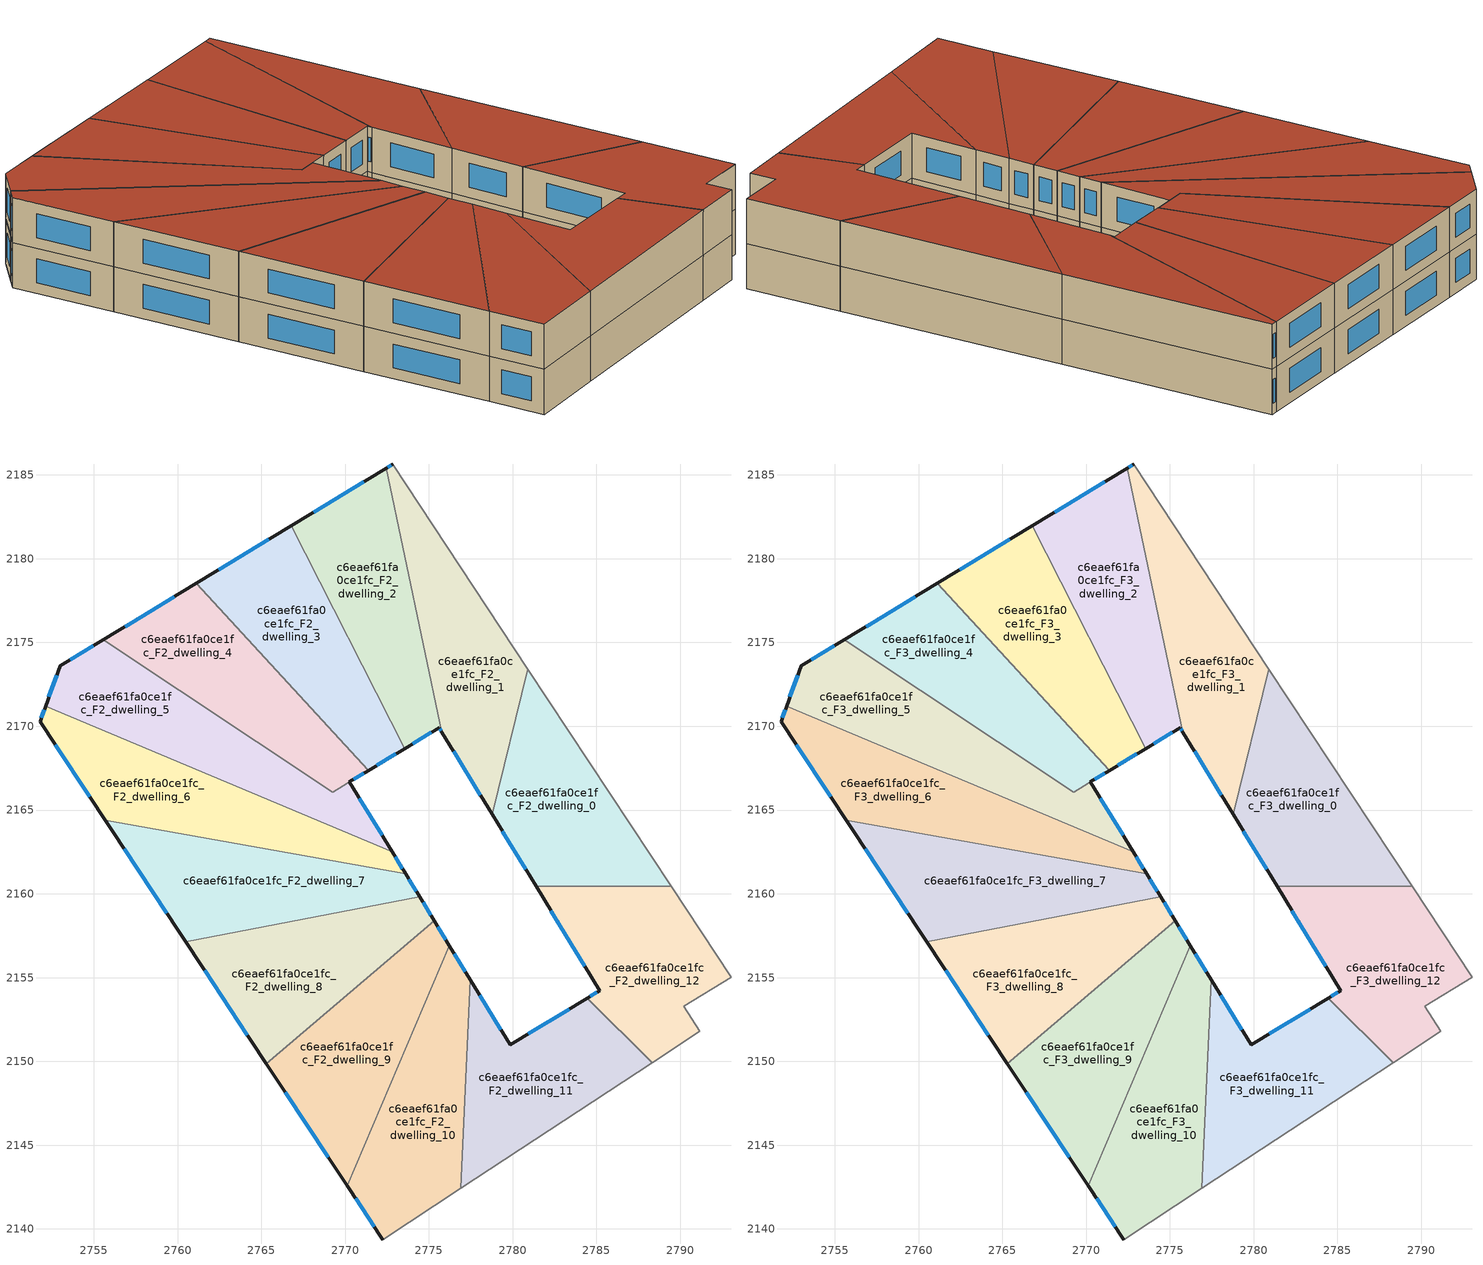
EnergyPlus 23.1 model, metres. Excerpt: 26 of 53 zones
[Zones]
c6eaef61fa0ce1fc_F2_dwelling_0
 floor to c6eaef61fa0ce1fc_F1_dwelling_0 (EU_floor_Construction): 2780.9,2173.41 2789.45,2160.46 2781.39,2160.46 2778.78,2164.74 z6
 wall outside (EU_wall_Construction): 2778.78,2164.74 2781.39,2160.46 z6:9
 wall to c6eaef61fa0ce1fc_F2_dwelling_1 (EU_wall_Construction): 2780.9,2173.41 2778.78,2164.74 z6:9
 wall adiabatic (EU_wall_Construction): 2789.45,2160.46 2780.9,2173.41 z6:9
 wall to c6eaef61fa0ce1fc_F2_dwelling_12 (EU_wall_Construction): 2781.39,2160.46 2789.45,2160.46 z6:9
 window (EU_Window_Construction): 2779.39,2163.74 2780.78,2161.46 z6.7:8.3
c6eaef61fa0ce1fc_F2_dwelling_1
 floor to c6eaef61fa0ce1fc_F1_dwelling_1 (EU_floor_Construction): 2772.84,2185.63 2780.9,2173.41 2778.78,2164.74 2775.78,2169.66 2772.45,2185.39 z6
 wall outside (EU_wall_Construction): 2775.78,2169.66 2778.78,2164.74 / 2772.84,2185.63 2772.45,2185.39 z6:9
 wall to c6eaef61fa0ce1fc_F2_dwelling_2 (EU_wall_Construction): 2772.45,2185.39 2775.78,2169.66 z6:9
 wall adiabatic (EU_wall_Construction): 2780.9,2173.41 2772.84,2185.63 z6:9
 window (EU_Window_Construction): 2776.48,2168.5 2778.07,2165.9 / 2772.74,2185.57 2772.54,2185.45 z6.7:8.3
c6eaef61fa0ce1fc_F2_dwelling_10
 floor to c6eaef61fa0ce1fc_F1_dwelling_10 (EU_floor_Construction): 2776.22,2156.92 2777.47,2154.87 2776.89,2142.42 2772.24,2139.36 2770.12,2142.58 z6
 wall outside (EU_wall_Construction): 2777.47,2154.87 2776.22,2156.92 / 2770.12,2142.58 2772.24,2139.36 z6:9
 wall to c6eaef61fa0ce1fc_F2_dwelling_9 (EU_wall_Construction): 2776.22,2156.92 2770.12,2142.58 z6:9
 wall to c6eaef61fa0ce1fc_F2_dwelling_11 (EU_wall_Construction): 2776.89,2142.42 2777.47,2154.87 z6:9
 wall adiabatic (EU_wall_Construction): 2772.24,2139.36 2776.89,2142.42 z6:9
 window (EU_Window_Construction): 2777.17,2155.35 2776.51,2156.44 / 2770.62,2141.82 2771.75,2140.12 z6.7:8.3
c6eaef61fa0ce1fc_F2_dwelling_11
 floor to c6eaef61fa0ce1fc_F1_dwelling_11 (EU_floor_Construction): 2784.45,2153.77 2788.32,2149.93 2776.89,2142.42 2777.47,2154.87 2779.84,2150.99 z6
 wall outside (EU_wall_Construction): 2784.45,2153.77 2779.84,2150.99 2777.47,2154.87 z6:9
 wall to c6eaef61fa0ce1fc_F2_dwelling_12 (EU_wall_Construction): 2788.32,2149.93 2784.45,2153.77 z6:9
 wall adiabatic (EU_wall_Construction): 2776.89,2142.42 2788.32,2149.93 z6:9
 window (EU_Window_Construction): 2779.28,2151.9 2778.02,2153.96 / 2783.37,2153.12 2780.92,2151.64 z6.7:8.3
c6eaef61fa0ce1fc_F2_dwelling_12
 floor to c6eaef61fa0ce1fc_F1_dwelling_12 (EU_floor_Construction): 2789.45,2160.46 2793.03,2155.03 2790.2,2153.29 2791.17,2151.8 2788.32,2149.93 2784.45,2153.77 2785.19,2154.22 2781.39,2160.46 z6
 wall outside (EU_wall_Construction): 2781.39,2160.46 2785.19,2154.22 2784.45,2153.77 z6:9
 wall adiabatic (EU_wall_Construction): 2788.32,2149.93 2791.17,2151.8 2790.2,2153.29 2793.03,2155.03 2789.45,2160.46 z6:9
 window (EU_Window_Construction): 2785.02,2154.12 2784.63,2153.88 / 2782.28,2158.99 2784.3,2155.69 z6.7:8.3
c6eaef61fa0ce1fc_F2_dwelling_2
 floor to c6eaef61fa0ce1fc_F1_dwelling_2 (EU_floor_Construction): 2772.45,2185.39 2775.78,2169.66 2775.61,2169.93 2773.54,2168.67 2766.78,2181.96 z6
 wall outside (EU_wall_Construction): 2773.54,2168.67 2775.61,2169.93 2775.78,2169.66 / 2772.45,2185.39 2766.78,2181.96 z6:9
 wall to c6eaef61fa0ce1fc_F2_dwelling_3 (EU_wall_Construction): 2766.78,2181.96 2773.54,2168.67 z6:9
 window (EU_Window_Construction): 2775.65,2169.86 2775.74,2169.72 / 2774.03,2168.97 2775.13,2169.63 / 2771.12,2184.59 2768.11,2182.77 z6.7:8.3
c6eaef61fa0ce1fc_F2_dwelling_3
 floor to c6eaef61fa0ce1fc_F1_dwelling_3 (EU_floor_Construction): 2766.78,2181.96 2773.54,2168.67 2771.38,2167.36 2761.11,2178.52 z6
 wall outside (EU_wall_Construction): 2771.38,2167.36 2773.54,2168.67 / 2766.78,2181.96 2761.11,2178.52 z6:9
 wall to c6eaef61fa0ce1fc_F2_dwelling_4 (EU_wall_Construction): 2761.11,2178.52 2771.37,2167.36 z6:9
 window (EU_Window_Construction): 2771.89,2167.67 2773.03,2168.36 / 2765.45,2181.15 2762.45,2179.33 z6.7:8.3
c6eaef61fa0ce1fc_F2_dwelling_4
 floor to c6eaef61fa0ce1fc_F1_dwelling_4 (EU_floor_Construction): 2761.11,2178.52 2771.37,2167.36 2769.26,2166.08 2755.57,2175.16 z6
 wall outside (EU_wall_Construction): 2761.11,2178.52 2755.57,2175.16 z6:9
 wall to c6eaef61fa0ce1fc_F2_dwelling_5 (EU_wall_Construction): 2755.57,2175.16 2769.26,2166.08 2771.37,2167.36 z6:9
 window (EU_Window_Construction): 2759.81,2177.73 2756.87,2175.95 z6.7:8.3
c6eaef61fa0ce1fc_F2_dwelling_5
 floor to c6eaef61fa0ce1fc_F1_dwelling_5 (EU_floor_Construction): 2771.38,2167.36 2770.26,2166.68 2772.8,2162.52 2752.12,2171.19 2752.99,2173.6 2755.57,2175.16 2769.26,2166.08 z6
 wall outside (EU_wall_Construction): 2772.8,2162.52 2770.26,2166.68 2771.38,2167.36 / 2755.57,2175.16 2752.99,2173.6 2752.12,2171.19 z6:9
 wall to c6eaef61fa0ce1fc_F2_dwelling_6 (EU_wall_Construction): 2752.12,2171.19 2772.8,2162.52 z6:9
 window (EU_Window_Construction): 2772.2,2163.5 2770.85,2165.7 / 2752.79,2173.03 2752.32,2171.75 / 2754.96,2174.79 2753.6,2173.97 / 2770.52,2166.84 2771.11,2167.2 z6.7:8.3
c6eaef61fa0ce1fc_F2_dwelling_6
 floor to c6eaef61fa0ce1fc_F1_dwelling_6 (EU_floor_Construction): 2772.8,2162.52 2773.61,2161.19 2755.68,2164.4 2751.79,2170.28 2752.12,2171.19 z6
 wall outside (EU_wall_Construction): 2773.61,2161.19 2772.8,2162.52 / 2752.12,2171.19 2751.79,2170.28 2755.68,2164.4 z6:9
 wall to c6eaef61fa0ce1fc_F2_dwelling_7 (EU_wall_Construction): 2755.68,2164.4 2773.61,2161.19 z6:9
 window (EU_Window_Construction): 2773.42,2161.5 2772.99,2162.21 / 2752.7,2168.9 2754.77,2165.78 / 2752.04,2170.98 2751.87,2170.49 z6.7:8.3
c6eaef61fa0ce1fc_F2_dwelling_7
 floor to c6eaef61fa0ce1fc_F1_dwelling_7 (EU_floor_Construction): 2773.61,2161.19 2774.44,2159.82 2760.49,2157.14 2755.68,2164.4 z6
 wall outside (EU_wall_Construction): 2774.44,2159.82 2773.61,2161.19 / 2755.68,2164.4 2760.49,2157.14 z6:9
 wall to c6eaef61fa0ce1fc_F2_dwelling_8 (EU_wall_Construction): 2760.49,2157.14 2774.44,2159.82 z6:9
 window (EU_Window_Construction): 2774.25,2160.14 2773.8,2160.87 / 2756.81,2162.69 2759.36,2158.84 z6.7:8.3
c6eaef61fa0ce1fc_F2_dwelling_8
 floor to c6eaef61fa0ce1fc_F1_dwelling_8 (EU_floor_Construction): 2774.44,2159.82 2775.31,2158.4 2765.3,2149.86 2760.49,2157.14 z6
 wall outside (EU_wall_Construction): 2775.31,2158.4 2774.44,2159.82 / 2760.49,2157.14 2765.3,2149.86 z6:9
 wall to c6eaef61fa0ce1fc_F2_dwelling_9 (EU_wall_Construction): 2765.3,2149.86 2775.31,2158.4 z6:9
 window (EU_Window_Construction): 2775.11,2158.73 2774.65,2159.49 / 2761.62,2155.43 2764.17,2151.57 z6.7:8.3
c6eaef61fa0ce1fc_F2_dwelling_9
 floor to c6eaef61fa0ce1fc_F1_dwelling_9 (EU_floor_Construction): 2775.31,2158.4 2776.22,2156.92 2770.12,2142.58 2765.3,2149.86 z6
 wall outside (EU_wall_Construction): 2776.22,2156.92 2775.31,2158.4 / 2765.3,2149.86 2770.12,2142.58 z6:9
 window (EU_Window_Construction): 2776.01,2157.26 2775.53,2158.05 / 2766.43,2148.15 2768.99,2144.29 z6.7:8.3
c6eaef61fa0ce1fc_F3_dwelling_0
 floor to c6eaef61fa0ce1fc_F2_dwelling_0 (EU_floor_Construction): 2780.9,2173.41 2789.45,2160.46 2781.39,2160.46 2778.78,2164.74 z9
 wall outside (EU_wall_Construction): 2778.78,2164.74 2781.39,2160.46 z9:12
 wall to c6eaef61fa0ce1fc_F3_dwelling_1 (EU_wall_Construction): 2780.9,2173.41 2778.78,2164.74 z9:12
 wall adiabatic (EU_wall_Construction): 2789.45,2160.46 2780.9,2173.41 z9:12
 wall to c6eaef61fa0ce1fc_F3_dwelling_12 (EU_wall_Construction): 2781.39,2160.46 2789.45,2160.46 z9:12
 window (EU_Window_Construction): 2779.39,2163.74 2780.78,2161.46 z9.7:11.3
 roof outside (EU_roof_Construction): 2789.45,2160.46 2780.9,2173.41 2778.78,2164.74 2781.39,2160.46 z12
c6eaef61fa0ce1fc_F3_dwelling_1
 floor to c6eaef61fa0ce1fc_F2_dwelling_1 (EU_floor_Construction): 2772.84,2185.63 2780.9,2173.41 2778.78,2164.74 2775.78,2169.66 2772.45,2185.39 z9
 wall outside (EU_wall_Construction): 2775.78,2169.66 2778.78,2164.74 / 2772.84,2185.63 2772.45,2185.39 z9:12
 wall to c6eaef61fa0ce1fc_F3_dwelling_2 (EU_wall_Construction): 2772.45,2185.39 2775.78,2169.66 z9:12
 wall adiabatic (EU_wall_Construction): 2780.9,2173.41 2772.84,2185.63 z9:12
 window (EU_Window_Construction): 2776.48,2168.5 2778.07,2165.9 / 2772.74,2185.57 2772.54,2185.45 z9.7:11.3
 roof outside (EU_roof_Construction): 2778.78,2164.74 2780.9,2173.41 2772.84,2185.63 2772.45,2185.39 2775.78,2169.66 z12
c6eaef61fa0ce1fc_F3_dwelling_10
 floor to c6eaef61fa0ce1fc_F2_dwelling_10 (EU_floor_Construction): 2776.22,2156.92 2777.47,2154.87 2776.89,2142.42 2772.24,2139.36 2770.12,2142.58 z9
 wall outside (EU_wall_Construction): 2777.47,2154.87 2776.22,2156.92 / 2770.12,2142.58 2772.24,2139.36 z9:12
 wall to c6eaef61fa0ce1fc_F3_dwelling_9 (EU_wall_Construction): 2776.22,2156.92 2770.12,2142.58 z9:12
 wall to c6eaef61fa0ce1fc_F3_dwelling_11 (EU_wall_Construction): 2776.89,2142.42 2777.47,2154.87 z9:12
 wall adiabatic (EU_wall_Construction): 2772.24,2139.36 2776.89,2142.42 z9:12
 window (EU_Window_Construction): 2777.17,2155.35 2776.51,2156.44 / 2770.62,2141.82 2771.75,2140.12 z9.7:11.3
 roof outside (EU_roof_Construction): 2776.89,2142.42 2777.47,2154.87 2776.22,2156.92 2770.12,2142.58 2772.24,2139.36 z12
c6eaef61fa0ce1fc_F3_dwelling_11
 floor to c6eaef61fa0ce1fc_F2_dwelling_11 (EU_floor_Construction): 2784.45,2153.77 2788.32,2149.93 2776.89,2142.42 2777.47,2154.87 2779.84,2150.99 z9
 wall outside (EU_wall_Construction): 2784.45,2153.77 2779.84,2150.99 2777.47,2154.87 z9:12
 wall to c6eaef61fa0ce1fc_F3_dwelling_12 (EU_wall_Construction): 2788.32,2149.93 2784.45,2153.77 z9:12
 wall adiabatic (EU_wall_Construction): 2776.89,2142.42 2788.32,2149.93 z9:12
 window (EU_Window_Construction): 2779.28,2151.9 2778.02,2153.96 / 2783.37,2153.12 2780.92,2151.64 z9.7:11.3
 roof outside (EU_roof_Construction): 2788.32,2149.93 2784.45,2153.77 2779.84,2150.99 2777.47,2154.87 2776.89,2142.42 z12
c6eaef61fa0ce1fc_F3_dwelling_12
 floor to c6eaef61fa0ce1fc_F2_dwelling_12 (EU_floor_Construction): 2789.45,2160.46 2793.03,2155.03 2790.2,2153.29 2791.17,2151.8 2788.32,2149.93 2784.45,2153.77 2785.19,2154.22 2781.39,2160.46 z9
 wall outside (EU_wall_Construction): 2781.39,2160.46 2785.19,2154.22 2784.45,2153.77 z9:12
 wall adiabatic (EU_wall_Construction): 2788.32,2149.93 2791.17,2151.8 2790.2,2153.29 2793.03,2155.03 2789.45,2160.46 z9:12
 window (EU_Window_Construction): 2785.02,2154.12 2784.63,2153.88 / 2782.28,2158.99 2784.3,2155.69 z9.7:11.3
 roof outside (EU_roof_Construction): 2791.17,2151.8 2790.2,2153.29 2793.03,2155.03 2789.45,2160.46 2781.39,2160.46 2785.19,2154.22 2784.45,2153.77 2788.32,2149.93 z12
c6eaef61fa0ce1fc_F3_dwelling_2
 floor to c6eaef61fa0ce1fc_F2_dwelling_2 (EU_floor_Construction): 2772.45,2185.39 2775.78,2169.66 2775.61,2169.93 2773.54,2168.67 2766.78,2181.96 z9
 wall outside (EU_wall_Construction): 2773.54,2168.67 2775.61,2169.93 2775.78,2169.66 / 2772.45,2185.39 2766.78,2181.96 z9:12
 wall to c6eaef61fa0ce1fc_F3_dwelling_3 (EU_wall_Construction): 2766.78,2181.96 2773.54,2168.67 z9:12
 window (EU_Window_Construction): 2775.65,2169.86 2775.74,2169.72 / 2774.03,2168.97 2775.13,2169.63 / 2771.12,2184.59 2768.11,2182.77 z9.7:11.3
 roof outside (EU_roof_Construction): 2775.78,2169.66 2772.45,2185.39 2766.78,2181.96 2773.54,2168.67 2775.61,2169.93 z12
c6eaef61fa0ce1fc_F3_dwelling_3
 floor to c6eaef61fa0ce1fc_F2_dwelling_3 (EU_floor_Construction): 2766.78,2181.96 2773.54,2168.67 2771.38,2167.36 2761.11,2178.52 z9
 wall outside (EU_wall_Construction): 2771.38,2167.36 2773.54,2168.67 / 2766.78,2181.96 2761.11,2178.52 z9:12
 wall to c6eaef61fa0ce1fc_F3_dwelling_4 (EU_wall_Construction): 2761.11,2178.52 2771.37,2167.36 z9:12
 window (EU_Window_Construction): 2771.89,2167.67 2773.03,2168.36 / 2765.45,2181.15 2762.45,2179.33 z9.7:11.3
 roof outside (EU_roof_Construction): 2773.54,2168.67 2766.78,2181.96 2761.11,2178.52 2771.38,2167.36 z12
c6eaef61fa0ce1fc_F3_dwelling_4
 floor to c6eaef61fa0ce1fc_F2_dwelling_4 (EU_floor_Construction): 2761.11,2178.52 2771.37,2167.36 2769.26,2166.08 2755.57,2175.16 z9
 wall outside (EU_wall_Construction): 2761.11,2178.52 2755.57,2175.16 z9:12
 wall to c6eaef61fa0ce1fc_F3_dwelling_5 (EU_wall_Construction): 2755.57,2175.16 2769.26,2166.08 2771.37,2167.36 z9:12
 window (EU_Window_Construction): 2759.81,2177.73 2756.87,2175.95 z9.7:11.3
 roof outside (EU_roof_Construction): 2771.37,2167.36 2761.11,2178.52 2755.57,2175.16 2769.26,2166.08 z12
c6eaef61fa0ce1fc_F3_dwelling_5
 floor to c6eaef61fa0ce1fc_F2_dwelling_5 (EU_floor_Construction): 2771.38,2167.36 2770.26,2166.68 2772.8,2162.52 2752.12,2171.19 2752.99,2173.6 2755.57,2175.16 2769.26,2166.08 z9
 wall outside (EU_wall_Construction): 2772.8,2162.52 2770.26,2166.68 2771.38,2167.36 / 2755.57,2175.16 2752.99,2173.6 2752.12,2171.19 z9:12
 wall to c6eaef61fa0ce1fc_F3_dwelling_6 (EU_wall_Construction): 2752.12,2171.19 2772.8,2162.52 z9:12
 window (EU_Window_Construction): 2772.2,2163.5 2770.85,2165.7 / 2752.79,2173.03 2752.32,2171.75 / 2754.96,2174.79 2753.6,2173.97 / 2770.52,2166.84 2771.11,2167.2 z9.7:11.3
 roof outside (EU_roof_Construction): 2772.8,2162.52 2770.26,2166.68 2771.38,2167.36 2769.26,2166.08 2755.57,2175.16 2752.99,2173.6 2752.12,2171.19 z12
c6eaef61fa0ce1fc_F3_dwelling_6
 floor to c6eaef61fa0ce1fc_F2_dwelling_6 (EU_floor_Construction): 2772.8,2162.52 2773.61,2161.19 2755.68,2164.4 2751.79,2170.28 2752.12,2171.19 z9
 wall outside (EU_wall_Construction): 2773.61,2161.19 2772.8,2162.52 / 2752.12,2171.19 2751.79,2170.28 2755.68,2164.4 z9:12
 wall to c6eaef61fa0ce1fc_F3_dwelling_7 (EU_wall_Construction): 2755.68,2164.4 2773.61,2161.19 z9:12
 window (EU_Window_Construction): 2773.42,2161.5 2772.99,2162.21 / 2752.7,2168.9 2754.77,2165.78 / 2752.04,2170.98 2751.87,2170.49 z9.7:11.3
 roof outside (EU_roof_Construction): 2773.61,2161.19 2772.8,2162.52 2752.12,2171.19 2751.79,2170.28 2755.68,2164.4 z12
c6eaef61fa0ce1fc_F3_dwelling_7
 floor to c6eaef61fa0ce1fc_F2_dwelling_7 (EU_floor_Construction): 2773.61,2161.19 2774.44,2159.82 2760.49,2157.14 2755.68,2164.4 z9
 wall outside (EU_wall_Construction): 2774.44,2159.82 2773.61,2161.19 / 2755.68,2164.4 2760.49,2157.14 z9:12
 wall to c6eaef61fa0ce1fc_F3_dwelling_8 (EU_wall_Construction): 2760.49,2157.14 2774.44,2159.82 z9:12
 window (EU_Window_Construction): 2774.25,2160.14 2773.8,2160.87 / 2756.81,2162.69 2759.36,2158.84 z9.7:11.3
 roof outside (EU_roof_Construction): 2774.44,2159.82 2773.61,2161.19 2755.68,2164.4 2760.49,2157.14 z12
c6eaef61fa0ce1fc_F3_dwelling_8
 floor to c6eaef61fa0ce1fc_F2_dwelling_8 (EU_floor_Construction): 2774.44,2159.82 2775.31,2158.4 2765.3,2149.86 2760.49,2157.14 z9
 wall outside (EU_wall_Construction): 2775.31,2158.4 2774.44,2159.82 / 2760.49,2157.14 2765.3,2149.86 z9:12
 wall to c6eaef61fa0ce1fc_F3_dwelling_9 (EU_wall_Construction): 2765.3,2149.86 2775.31,2158.4 z9:12
 window (EU_Window_Construction): 2775.11,2158.73 2774.65,2159.49 / 2761.62,2155.43 2764.17,2151.57 z9.7:11.3
 roof outside (EU_roof_Construction): 2775.31,2158.4 2774.44,2159.82 2760.49,2157.14 2765.3,2149.86 z12
c6eaef61fa0ce1fc_F3_dwelling_9
 floor to c6eaef61fa0ce1fc_F2_dwelling_9 (EU_floor_Construction): 2775.31,2158.4 2776.22,2156.92 2770.12,2142.58 2765.3,2149.86 z9
 wall outside (EU_wall_Construction): 2776.22,2156.92 2775.31,2158.4 / 2765.3,2149.86 2770.12,2142.58 z9:12
 window (EU_Window_Construction): 2776.01,2157.26 2775.53,2158.05 / 2766.43,2148.15 2768.99,2144.29 z9.7:11.3
 roof outside (EU_roof_Construction): 2770.12,2142.58 2776.22,2156.92 2775.31,2158.4 2765.3,2149.86 z12
[Building]
EU S2 Campaign: North Axis=0; Terrain=City; Solar Distribution=FullExterior
[Site:Location]
Budapest.Ferenc.Liszt.Intl.AP: Latitude=47.437; Longitude=19.256; Time Zone=1; Elevation=185
[SizingPeriod:WeatherFileDays]
AnnualSizingPeriod: Begin Month=1; Begin Day of Month=1; End Month=12; End Day of Month=31; Day of Week for Start Day=Monday; Use Weather File Daylight Saving Period=No; Use Weather File Rain and Snow Indicators=No
[MATERIAL]
EU_InternalMass_Material: Roughness=MediumRough; Thickness=0.1; Conductivity=1; Density=1800; Specific Heat=900; Thermal Absorptance=0.9; Solar Absorptance=0.7; Visible Absorptance=0.7
[MATERIAL:NOMASS] Roughness=MediumRough; Thermal Absorptance=0.9; Solar Absorptance=0.7; Visible Absorptance=0.7
Name | Thermal Resistance
EU_wall_NoMass | 0.832559
EU_roof_NoMass | 1.39638
EU_floor_NoMass | 0.872794
[WINDOWMATERIAL:SIMPLEGLAZINGSYSTEM]
EU_Window_SimpleGlazing: UFactor=2.79869; Solar Heat Gain Coefficient=0.75; Visible Transmittance=0.75
[CONSTRUCTION]
EU_wall_Construction: EU_wall_NoMass
EU_roof_Construction: EU_roof_NoMass
EU_floor_Construction: EU_floor_NoMass
EU_Window_Construction: EU_Window_SimpleGlazing
EU_InternalMass_Construction: EU_InternalMass_Material
[ZONE] Type=1; Multiplier=1; Ceiling Height=autocalculate; Floor Area=autocalculate; Part of Total Floor Area=Yes
Name | Volume
c6eaef61fa0ce1fc_F2_dwelling_0; c6eaef61fa0ce1fc_F3_dwelling_0; c6eaef61fa0ce1fc_F2_dwelling_11; c6eaef61fa0ce1fc_F3_dwelling_11 | 204.264
c6eaef61fa0ce1fc_F2_dwelling_1; c6eaef61fa0ce1fc_F3_dwelling_1 | 204.241
c6eaef61fa0ce1fc_F2_dwelling_10; c6eaef61fa0ce1fc_F3_dwelling_10; c6eaef61fa0ce1fc_F2_dwelling_9; c6eaef61fa0ce1fc_F3_dwelling_9 | 204.242
c6eaef61fa0ce1fc_F2_dwelling_12; c6eaef61fa0ce1fc_F3_dwelling_12 | 204.276
c6eaef61fa0ce1fc_F2_dwelling_2; c6eaef61fa0ce1fc_F3_dwelling_2 | 204.249
c6eaef61fa0ce1fc_F2_dwelling_3; c6eaef61fa0ce1fc_F3_dwelling_3 | 204.261
c6eaef61fa0ce1fc_F2_dwelling_4; c6eaef61fa0ce1fc_F3_dwelling_4 | 199.832
c6eaef61fa0ce1fc_F2_dwelling_5; c6eaef61fa0ce1fc_F3_dwelling_5 | 208.691
c6eaef61fa0ce1fc_F2_dwelling_6; c6eaef61fa0ce1fc_F3_dwelling_6 | 204.292
c6eaef61fa0ce1fc_F2_dwelling_7; c6eaef61fa0ce1fc_F3_dwelling_7 | 204.275
c6eaef61fa0ce1fc_F2_dwelling_8; c6eaef61fa0ce1fc_F3_dwelling_8 | 204.257
[INTERNALMASS] Construction=EU_InternalMass_Construction
Name | Zone or ZoneList | Surface Area
c6eaef61fa0ce1fc_F2_dwelling_0_EU_InternalMass | c6eaef61fa0ce1fc_F2_dwelling_0 | 68.088
c6eaef61fa0ce1fc_F2_dwelling_1_EU_InternalMass | c6eaef61fa0ce1fc_F2_dwelling_1 | 68.0803
c6eaef61fa0ce1fc_F2_dwelling_2_EU_InternalMass | c6eaef61fa0ce1fc_F2_dwelling_2 | 68.0828
c6eaef61fa0ce1fc_F2_dwelling_3_EU_InternalMass | c6eaef61fa0ce1fc_F2_dwelling_3 | 68.0868
c6eaef61fa0ce1fc_F2_dwelling_4_EU_InternalMass | c6eaef61fa0ce1fc_F2_dwelling_4 | 66.6102
c6eaef61fa0ce1fc_F2_dwelling_5_EU_InternalMass | c6eaef61fa0ce1fc_F2_dwelling_5 | 69.5588
c6eaef61fa0ce1fc_F2_dwelling_6_EU_InternalMass | c6eaef61fa0ce1fc_F2_dwelling_6 | 68.097
c6eaef61fa0ce1fc_F2_dwelling_7_EU_InternalMass | c6eaef61fa0ce1fc_F2_dwelling_7 | 68.0917
c6eaef61fa0ce1fc_F2_dwelling_8_EU_InternalMass | c6eaef61fa0ce1fc_F2_dwelling_8 | 68.0856
c6eaef61fa0ce1fc_F2_dwelling_9_EU_InternalMass | c6eaef61fa0ce1fc_F2_dwelling_9 | 68.0807
c6eaef61fa0ce1fc_F2_dwelling_10_EU_InternalMass | c6eaef61fa0ce1fc_F2_dwelling_10 | 68.0808
c6eaef61fa0ce1fc_F2_dwelling_11_EU_InternalMass | c6eaef61fa0ce1fc_F2_dwelling_11 | 68.0881
c6eaef61fa0ce1fc_F2_dwelling_12_EU_InternalMass | c6eaef61fa0ce1fc_F2_dwelling_12 | 68.092
c6eaef61fa0ce1fc_F3_dwelling_0_EU_InternalMass | c6eaef61fa0ce1fc_F3_dwelling_0 | 68.088
c6eaef61fa0ce1fc_F3_dwelling_1_EU_InternalMass | c6eaef61fa0ce1fc_F3_dwelling_1 | 68.0803
c6eaef61fa0ce1fc_F3_dwelling_2_EU_InternalMass | c6eaef61fa0ce1fc_F3_dwelling_2 | 68.0828
c6eaef61fa0ce1fc_F3_dwelling_3_EU_InternalMass | c6eaef61fa0ce1fc_F3_dwelling_3 | 68.0868
c6eaef61fa0ce1fc_F3_dwelling_4_EU_InternalMass | c6eaef61fa0ce1fc_F3_dwelling_4 | 66.6102
c6eaef61fa0ce1fc_F3_dwelling_5_EU_InternalMass | c6eaef61fa0ce1fc_F3_dwelling_5 | 69.5588
c6eaef61fa0ce1fc_F3_dwelling_6_EU_InternalMass | c6eaef61fa0ce1fc_F3_dwelling_6 | 68.097
c6eaef61fa0ce1fc_F3_dwelling_7_EU_InternalMass | c6eaef61fa0ce1fc_F3_dwelling_7 | 68.0917
c6eaef61fa0ce1fc_F3_dwelling_8_EU_InternalMass | c6eaef61fa0ce1fc_F3_dwelling_8 | 68.0856
c6eaef61fa0ce1fc_F3_dwelling_9_EU_InternalMass | c6eaef61fa0ce1fc_F3_dwelling_9 | 68.0807
c6eaef61fa0ce1fc_F3_dwelling_10_EU_InternalMass | c6eaef61fa0ce1fc_F3_dwelling_10 | 68.0808
c6eaef61fa0ce1fc_F3_dwelling_11_EU_InternalMass | c6eaef61fa0ce1fc_F3_dwelling_11 | 68.0881
c6eaef61fa0ce1fc_F3_dwelling_12_EU_InternalMass | c6eaef61fa0ce1fc_F3_dwelling_12 | 68.092
[OTHEREQUIPMENT] Fuel Type=Electricity; Design Level Calculation Method=Watts/Area; Power per Zone Floor Area=1; Fraction Latent=0; Fraction Radiant=0; Fraction Lost=0; Carbon Dioxide Generation Rate=0; EndUse Subcategory=EU_Step8_InternalGains
Name | Zone or ZoneList or Space or SpaceList | Schedule
EU_Step8_InternalGain_c6eaef61fa0ce1fc_F2_dwelling_0_f000 | c6eaef61fa0ce1fc_F2_dwelling_0 | EU_Step8_GainSchedule_c6eaef61fa0ce1fc_F2_dwelling_0_f000
EU_Step8_InternalGain_c6eaef61fa0ce1fc_F2_dwelling_1_f000 | c6eaef61fa0ce1fc_F2_dwelling_1 | EU_Step8_GainSchedule_c6eaef61fa0ce1fc_F2_dwelling_1_f000
EU_Step8_InternalGain_c6eaef61fa0ce1fc_F2_dwelling_2_f000 | c6eaef61fa0ce1fc_F2_dwelling_2 | EU_Step8_GainSchedule_c6eaef61fa0ce1fc_F2_dwelling_2_f000
EU_Step8_InternalGain_c6eaef61fa0ce1fc_F2_dwelling_3_f000 | c6eaef61fa0ce1fc_F2_dwelling_3 | EU_Step8_GainSchedule_c6eaef61fa0ce1fc_F2_dwelling_3_f000
EU_Step8_InternalGain_c6eaef61fa0ce1fc_F2_dwelling_4_f000 | c6eaef61fa0ce1fc_F2_dwelling_4 | EU_Step8_GainSchedule_c6eaef61fa0ce1fc_F2_dwelling_4_f000
EU_Step8_InternalGain_c6eaef61fa0ce1fc_F2_dwelling_5_f000 | c6eaef61fa0ce1fc_F2_dwelling_5 | EU_Step8_GainSchedule_c6eaef61fa0ce1fc_F2_dwelling_5_f000
EU_Step8_InternalGain_c6eaef61fa0ce1fc_F2_dwelling_6_f000 | c6eaef61fa0ce1fc_F2_dwelling_6 | EU_Step8_GainSchedule_c6eaef61fa0ce1fc_F2_dwelling_6_f000
EU_Step8_InternalGain_c6eaef61fa0ce1fc_F2_dwelling_7_f000 | c6eaef61fa0ce1fc_F2_dwelling_7 | EU_Step8_GainSchedule_c6eaef61fa0ce1fc_F2_dwelling_7_f000
EU_Step8_InternalGain_c6eaef61fa0ce1fc_F2_dwelling_8_f000 | c6eaef61fa0ce1fc_F2_dwelling_8 | EU_Step8_GainSchedule_c6eaef61fa0ce1fc_F2_dwelling_8_f000
EU_Step8_InternalGain_c6eaef61fa0ce1fc_F2_dwelling_9_f000 | c6eaef61fa0ce1fc_F2_dwelling_9 | EU_Step8_GainSchedule_c6eaef61fa0ce1fc_F2_dwelling_9_f000
EU_Step8_InternalGain_c6eaef61fa0ce1fc_F2_dwelling_10_f000 | c6eaef61fa0ce1fc_F2_dwelling_10 | EU_Step8_GainSchedule_c6eaef61fa0ce1fc_F2_dwelling_10_f000
EU_Step8_InternalGain_c6eaef61fa0ce1fc_F2_dwelling_11_f000 | c6eaef61fa0ce1fc_F2_dwelling_11 | EU_Step8_GainSchedule_c6eaef61fa0ce1fc_F2_dwelling_11_f000
EU_Step8_InternalGain_c6eaef61fa0ce1fc_F2_dwelling_12_f000 | c6eaef61fa0ce1fc_F2_dwelling_12 | EU_Step8_GainSchedule_c6eaef61fa0ce1fc_F2_dwelling_12_f000
EU_Step8_InternalGain_c6eaef61fa0ce1fc_F3_dwelling_0_f000 | c6eaef61fa0ce1fc_F3_dwelling_0 | EU_Step8_GainSchedule_c6eaef61fa0ce1fc_F3_dwelling_0_f000
EU_Step8_InternalGain_c6eaef61fa0ce1fc_F3_dwelling_1_f000 | c6eaef61fa0ce1fc_F3_dwelling_1 | EU_Step8_GainSchedule_c6eaef61fa0ce1fc_F3_dwelling_1_f000
EU_Step8_InternalGain_c6eaef61fa0ce1fc_F3_dwelling_2_f000 | c6eaef61fa0ce1fc_F3_dwelling_2 | EU_Step8_GainSchedule_c6eaef61fa0ce1fc_F3_dwelling_2_f000
EU_Step8_InternalGain_c6eaef61fa0ce1fc_F3_dwelling_3_f000 | c6eaef61fa0ce1fc_F3_dwelling_3 | EU_Step8_GainSchedule_c6eaef61fa0ce1fc_F3_dwelling_3_f000
EU_Step8_InternalGain_c6eaef61fa0ce1fc_F3_dwelling_4_f000 | c6eaef61fa0ce1fc_F3_dwelling_4 | EU_Step8_GainSchedule_c6eaef61fa0ce1fc_F3_dwelling_4_f000
EU_Step8_InternalGain_c6eaef61fa0ce1fc_F3_dwelling_5_f000 | c6eaef61fa0ce1fc_F3_dwelling_5 | EU_Step8_GainSchedule_c6eaef61fa0ce1fc_F3_dwelling_5_f000
EU_Step8_InternalGain_c6eaef61fa0ce1fc_F3_dwelling_6_f000 | c6eaef61fa0ce1fc_F3_dwelling_6 | EU_Step8_GainSchedule_c6eaef61fa0ce1fc_F3_dwelling_6_f000
EU_Step8_InternalGain_c6eaef61fa0ce1fc_F3_dwelling_7_f000 | c6eaef61fa0ce1fc_F3_dwelling_7 | EU_Step8_GainSchedule_c6eaef61fa0ce1fc_F3_dwelling_7_f000
EU_Step8_InternalGain_c6eaef61fa0ce1fc_F3_dwelling_8_f000 | c6eaef61fa0ce1fc_F3_dwelling_8 | EU_Step8_GainSchedule_c6eaef61fa0ce1fc_F3_dwelling_8_f000
EU_Step8_InternalGain_c6eaef61fa0ce1fc_F3_dwelling_9_f000 | c6eaef61fa0ce1fc_F3_dwelling_9 | EU_Step8_GainSchedule_c6eaef61fa0ce1fc_F3_dwelling_9_f000
EU_Step8_InternalGain_c6eaef61fa0ce1fc_F3_dwelling_10_f000 | c6eaef61fa0ce1fc_F3_dwelling_10 | EU_Step8_GainSchedule_c6eaef61fa0ce1fc_F3_dwelling_10_f000
EU_Step8_InternalGain_c6eaef61fa0ce1fc_F3_dwelling_11_f000 | c6eaef61fa0ce1fc_F3_dwelling_11 | EU_Step8_GainSchedule_c6eaef61fa0ce1fc_F3_dwelling_11_f000
EU_Step8_InternalGain_c6eaef61fa0ce1fc_F3_dwelling_12_f000 | c6eaef61fa0ce1fc_F3_dwelling_12 | EU_Step8_GainSchedule_c6eaef61fa0ce1fc_F3_dwelling_12_f000
[ZONEVENTILATION:DESIGNFLOWRATE] Schedule=EU_AlwaysOn; Design Flow Rate Calculation Method=AirChanges/Hour; Air Changes per Hour=0.475469; Ventilation Type=Natural; Fan Pressure Rise=0; Fan Total Efficiency=1; Constant Term Coefficient=1; Temperature Term Coefficient=0; Velocity Term Coefficient=0; Velocity Squared Term Coefficient=0; Minimum Indoor Temperature=-100; Maximum Indoor Temperature=100; Delta Temperature=-100; Minimum Outdoor Temperature=-100; Maximum Outdoor Temperature=100; Maximum Wind Speed=40
Name | Zone or ZoneList or Space or SpaceList
EU_ConstantAir_c6eaef61fa0ce1fc_F2_dwelling_0 | c6eaef61fa0ce1fc_F2_dwelling_0
EU_ConstantAir_c6eaef61fa0ce1fc_F2_dwelling_1 | c6eaef61fa0ce1fc_F2_dwelling_1
EU_ConstantAir_c6eaef61fa0ce1fc_F2_dwelling_2 | c6eaef61fa0ce1fc_F2_dwelling_2
EU_ConstantAir_c6eaef61fa0ce1fc_F2_dwelling_3 | c6eaef61fa0ce1fc_F2_dwelling_3
EU_ConstantAir_c6eaef61fa0ce1fc_F2_dwelling_4 | c6eaef61fa0ce1fc_F2_dwelling_4
EU_ConstantAir_c6eaef61fa0ce1fc_F2_dwelling_5 | c6eaef61fa0ce1fc_F2_dwelling_5
EU_ConstantAir_c6eaef61fa0ce1fc_F2_dwelling_6 | c6eaef61fa0ce1fc_F2_dwelling_6
EU_ConstantAir_c6eaef61fa0ce1fc_F2_dwelling_7 | c6eaef61fa0ce1fc_F2_dwelling_7
EU_ConstantAir_c6eaef61fa0ce1fc_F2_dwelling_8 | c6eaef61fa0ce1fc_F2_dwelling_8
EU_ConstantAir_c6eaef61fa0ce1fc_F2_dwelling_9 | c6eaef61fa0ce1fc_F2_dwelling_9
EU_ConstantAir_c6eaef61fa0ce1fc_F2_dwelling_10 | c6eaef61fa0ce1fc_F2_dwelling_10
EU_ConstantAir_c6eaef61fa0ce1fc_F2_dwelling_11 | c6eaef61fa0ce1fc_F2_dwelling_11
EU_ConstantAir_c6eaef61fa0ce1fc_F2_dwelling_12 | c6eaef61fa0ce1fc_F2_dwelling_12
EU_ConstantAir_c6eaef61fa0ce1fc_F3_dwelling_0 | c6eaef61fa0ce1fc_F3_dwelling_0
EU_ConstantAir_c6eaef61fa0ce1fc_F3_dwelling_1 | c6eaef61fa0ce1fc_F3_dwelling_1
EU_ConstantAir_c6eaef61fa0ce1fc_F3_dwelling_2 | c6eaef61fa0ce1fc_F3_dwelling_2
EU_ConstantAir_c6eaef61fa0ce1fc_F3_dwelling_3 | c6eaef61fa0ce1fc_F3_dwelling_3
EU_ConstantAir_c6eaef61fa0ce1fc_F3_dwelling_4 | c6eaef61fa0ce1fc_F3_dwelling_4
EU_ConstantAir_c6eaef61fa0ce1fc_F3_dwelling_5 | c6eaef61fa0ce1fc_F3_dwelling_5
EU_ConstantAir_c6eaef61fa0ce1fc_F3_dwelling_6 | c6eaef61fa0ce1fc_F3_dwelling_6
EU_ConstantAir_c6eaef61fa0ce1fc_F3_dwelling_7 | c6eaef61fa0ce1fc_F3_dwelling_7
EU_ConstantAir_c6eaef61fa0ce1fc_F3_dwelling_8 | c6eaef61fa0ce1fc_F3_dwelling_8
EU_ConstantAir_c6eaef61fa0ce1fc_F3_dwelling_9 | c6eaef61fa0ce1fc_F3_dwelling_9
EU_ConstantAir_c6eaef61fa0ce1fc_F3_dwelling_10 | c6eaef61fa0ce1fc_F3_dwelling_10
EU_ConstantAir_c6eaef61fa0ce1fc_F3_dwelling_11 | c6eaef61fa0ce1fc_F3_dwelling_11
EU_ConstantAir_c6eaef61fa0ce1fc_F3_dwelling_12 | c6eaef61fa0ce1fc_F3_dwelling_12
[HVACTEMPLATE:THERMOSTAT] Constant Heating Setpoint=20; Constant Cooling Setpoint=50
EU_HeatOnly_c6eaef61fa0ce1fc_F0_dwelling_0; EU_HeatOnly_c6eaef61fa0ce1fc_F0_dwelling_1; EU_HeatOnly_c6eaef61fa0ce1fc_F0_dwelling_2; EU_HeatOnly_c6eaef61fa0ce1fc_F0_dwelling_3; EU_HeatOnly_c6eaef61fa0ce1fc_F0_dwelling_4; EU_HeatOnly_c6eaef61fa0ce1fc_F0_dwelling_5; EU_HeatOnly_c6eaef61fa0ce1fc_F0_dwelling_6; EU_HeatOnly_c6eaef61fa0ce1fc_F0_dwelling_7; EU_HeatOnly_c6eaef61fa0ce1fc_F0_dwelling_8; EU_HeatOnly_c6eaef61fa0ce1fc_F0_dwelling_9; EU_HeatOnly_c6eaef61fa0ce1fc_F0_dwelling_10; EU_HeatOnly_c6eaef61fa0ce1fc_F0_dwelling_11; EU_HeatOnly_c6eaef61fa0ce1fc_F0_dwelling_12; EU_HeatOnly_c6eaef61fa0ce1fc_F0_dwelling_13; EU_HeatOnly_c6eaef61fa0ce1fc_F1_dwelling_0; EU_HeatOnly_c6eaef61fa0ce1fc_F1_dwelling_1; EU_HeatOnly_c6eaef61fa0ce1fc_F1_dwelling_2; EU_HeatOnly_c6eaef61fa0ce1fc_F1_dwelling_3; EU_HeatOnly_c6eaef61fa0ce1fc_F1_dwelling_4; EU_HeatOnly_c6eaef61fa0ce1fc_F1_dwelling_5; EU_HeatOnly_c6eaef61fa0ce1fc_F1_dwelling_6; EU_HeatOnly_c6eaef61fa0ce1fc_F1_dwelling_7; EU_HeatOnly_c6eaef61fa0ce1fc_F1_dwelling_8; EU_HeatOnly_c6eaef61fa0ce1fc_F1_dwelling_9; EU_HeatOnly_c6eaef61fa0ce1fc_F1_dwelling_10; EU_HeatOnly_c6eaef61fa0ce1fc_F1_dwelling_11; EU_HeatOnly_c6eaef61fa0ce1fc_F1_dwelling_12; EU_HeatOnly_c6eaef61fa0ce1fc_F2_dwelling_0; EU_HeatOnly_c6eaef61fa0ce1fc_F2_dwelling_1; EU_HeatOnly_c6eaef61fa0ce1fc_F2_dwelling_2; EU_HeatOnly_c6eaef61fa0ce1fc_F2_dwelling_3; EU_HeatOnly_c6eaef61fa0ce1fc_F2_dwelling_4; EU_HeatOnly_c6eaef61fa0ce1fc_F2_dwelling_5; EU_HeatOnly_c6eaef61fa0ce1fc_F2_dwelling_6; EU_HeatOnly_c6eaef61fa0ce1fc_F2_dwelling_7; EU_HeatOnly_c6eaef61fa0ce1fc_F2_dwelling_8; EU_HeatOnly_c6eaef61fa0ce1fc_F2_dwelling_9; EU_HeatOnly_c6eaef61fa0ce1fc_F2_dwelling_10; EU_HeatOnly_c6eaef61fa0ce1fc_F2_dwelling_11; EU_HeatOnly_c6eaef61fa0ce1fc_F2_dwelling_12; EU_HeatOnly_c6eaef61fa0ce1fc_F3_dwelling_0; EU_HeatOnly_c6eaef61fa0ce1fc_F3_dwelling_1; EU_HeatOnly_c6eaef61fa0ce1fc_F3_dwelling_2; EU_HeatOnly_c6eaef61fa0ce1fc_F3_dwelling_3; EU_HeatOnly_c6eaef61fa0ce1fc_F3_dwelling_4; EU_HeatOnly_c6eaef61fa0ce1fc_F3_dwelling_5; EU_HeatOnly_c6eaef61fa0ce1fc_F3_dwelling_6; EU_HeatOnly_c6eaef61fa0ce1fc_F3_dwelling_7; EU_HeatOnly_c6eaef61fa0ce1fc_F3_dwelling_8; EU_HeatOnly_c6eaef61fa0ce1fc_F3_dwelling_9; EU_HeatOnly_c6eaef61fa0ce1fc_F3_dwelling_10; EU_HeatOnly_c6eaef61fa0ce1fc_F3_dwelling_11; EU_HeatOnly_c6eaef61fa0ce1fc_F3_dwelling_12
[HVACTEMPLATE:ZONE:IDEALLOADSAIRSYSTEM] System Availability Schedule=EU_AlwaysOn; Maximum Heating Supply Air Temperature=50; Minimum Cooling Supply Air Temperature=13; Maximum Heating Supply Air Humidity Ratio=0.0156; Minimum Cooling Supply Air Humidity Ratio=0.0077; Heating Limit=NoLimit; Cooling Limit=NoLimit; Heating Availability Schedule=EU_AlwaysOn; Cooling Availability Schedule=EU_CoolingOff; Dehumidification Control Type=ConstantSensibleHeatRatio; Cooling Sensible Heat Ratio=0.7; Dehumidification Setpoint=60; Humidification Control Type=None; Humidification Setpoint=30; Outdoor Air Method=None; Outdoor Air Flow Rate per Person=0.00944; Outdoor Air Flow Rate per Zone Floor Area=0; Outdoor Air Flow Rate per Zone=0; Demand Controlled Ventilation Type=None; Outdoor Air Economizer Type=NoEconomizer; Heat Recovery Type=None; Sensible Heat Recovery Effectiveness=0.7; Latent Heat Recovery Effectiveness=0.65
Name | Template Thermostat
c6eaef61fa0ce1fc_F2_dwelling_0 | EU_HeatOnly_c6eaef61fa0ce1fc_F2_dwelling_0
c6eaef61fa0ce1fc_F2_dwelling_1 | EU_HeatOnly_c6eaef61fa0ce1fc_F2_dwelling_1
c6eaef61fa0ce1fc_F2_dwelling_2 | EU_HeatOnly_c6eaef61fa0ce1fc_F2_dwelling_2
c6eaef61fa0ce1fc_F2_dwelling_3 | EU_HeatOnly_c6eaef61fa0ce1fc_F2_dwelling_3
c6eaef61fa0ce1fc_F2_dwelling_4 | EU_HeatOnly_c6eaef61fa0ce1fc_F2_dwelling_4
c6eaef61fa0ce1fc_F2_dwelling_5 | EU_HeatOnly_c6eaef61fa0ce1fc_F2_dwelling_5
c6eaef61fa0ce1fc_F2_dwelling_6 | EU_HeatOnly_c6eaef61fa0ce1fc_F2_dwelling_6
c6eaef61fa0ce1fc_F2_dwelling_7 | EU_HeatOnly_c6eaef61fa0ce1fc_F2_dwelling_7
c6eaef61fa0ce1fc_F2_dwelling_8 | EU_HeatOnly_c6eaef61fa0ce1fc_F2_dwelling_8
c6eaef61fa0ce1fc_F2_dwelling_9 | EU_HeatOnly_c6eaef61fa0ce1fc_F2_dwelling_9
c6eaef61fa0ce1fc_F2_dwelling_10 | EU_HeatOnly_c6eaef61fa0ce1fc_F2_dwelling_10
c6eaef61fa0ce1fc_F2_dwelling_11 | EU_HeatOnly_c6eaef61fa0ce1fc_F2_dwelling_11
c6eaef61fa0ce1fc_F2_dwelling_12 | EU_HeatOnly_c6eaef61fa0ce1fc_F2_dwelling_12
c6eaef61fa0ce1fc_F3_dwelling_0 | EU_HeatOnly_c6eaef61fa0ce1fc_F3_dwelling_0
c6eaef61fa0ce1fc_F3_dwelling_1 | EU_HeatOnly_c6eaef61fa0ce1fc_F3_dwelling_1
c6eaef61fa0ce1fc_F3_dwelling_2 | EU_HeatOnly_c6eaef61fa0ce1fc_F3_dwelling_2
c6eaef61fa0ce1fc_F3_dwelling_3 | EU_HeatOnly_c6eaef61fa0ce1fc_F3_dwelling_3
c6eaef61fa0ce1fc_F3_dwelling_4 | EU_HeatOnly_c6eaef61fa0ce1fc_F3_dwelling_4
c6eaef61fa0ce1fc_F3_dwelling_5 | EU_HeatOnly_c6eaef61fa0ce1fc_F3_dwelling_5
c6eaef61fa0ce1fc_F3_dwelling_6 | EU_HeatOnly_c6eaef61fa0ce1fc_F3_dwelling_6
c6eaef61fa0ce1fc_F3_dwelling_7 | EU_HeatOnly_c6eaef61fa0ce1fc_F3_dwelling_7
c6eaef61fa0ce1fc_F3_dwelling_8 | EU_HeatOnly_c6eaef61fa0ce1fc_F3_dwelling_8
c6eaef61fa0ce1fc_F3_dwelling_9 | EU_HeatOnly_c6eaef61fa0ce1fc_F3_dwelling_9
c6eaef61fa0ce1fc_F3_dwelling_10 | EU_HeatOnly_c6eaef61fa0ce1fc_F3_dwelling_10
c6eaef61fa0ce1fc_F3_dwelling_11 | EU_HeatOnly_c6eaef61fa0ce1fc_F3_dwelling_11
c6eaef61fa0ce1fc_F3_dwelling_12 | EU_HeatOnly_c6eaef61fa0ce1fc_F3_dwelling_12
[SIZING:ZONE] Zone Cooling Design Supply Air Temperature Input Method=SupplyAirTemperature; Zone Cooling Design Supply Air Temperature=13; Zone Heating Design Supply Air Temperature Input Method=SupplyAirTemperature; Zone Heating Design Supply Air Temperature=50; Zone Cooling Design Supply Air Humidity Ratio=0.008; Zone Heating Design Supply Air Humidity Ratio=0.008; Cooling Design Air Flow Method=DesignDay; Cooling Design Air Flow Rate=0; Cooling Minimum Air Flow per Zone Floor Area=0.000762; Cooling Minimum Air Flow=0; Cooling Minimum Air Flow Fraction=0.2; Heating Design Air Flow Method=DesignDay; Heating Design Air Flow Rate=0; Heating Maximum Air Flow per Zone Floor Area=0.002032; Heating Maximum Air Flow=0.141576; Heating Maximum Air Flow Fraction=0.3; Account for Dedicated Outdoor Air System=No; Dedicated Outdoor Air System Control Strategy=NeutralSupplyAir; Dedicated Outdoor Air Low Setpoint Temperature for Design=autosize; Dedicated Outdoor Air High Setpoint Temperature for Design=autosize; Zone Load Sizing Method=Sensible Load Only No Latent Load; Zone Latent Cooling Design Supply Air Humidity Ratio Input Method=HumidityRatioDifference; Zone Cooling Design Supply Air Humidity Ratio Difference=0.005; Zone Latent Heating Design Supply Air Humidity Ratio Input Method=HumidityRatioDifference; Zone Humidification Design Supply Air Humidity Ratio Difference=0.005
c6eaef61fa0ce1fc_F2_dwelling_0; c6eaef61fa0ce1fc_F2_dwelling_1; c6eaef61fa0ce1fc_F2_dwelling_2; c6eaef61fa0ce1fc_F2_dwelling_3; c6eaef61fa0ce1fc_F2_dwelling_4; c6eaef61fa0ce1fc_F2_dwelling_5; c6eaef61fa0ce1fc_F2_dwelling_6; c6eaef61fa0ce1fc_F2_dwelling_7; c6eaef61fa0ce1fc_F2_dwelling_8; c6eaef61fa0ce1fc_F2_dwelling_9; c6eaef61fa0ce1fc_F2_dwelling_10; c6eaef61fa0ce1fc_F2_dwelling_11; c6eaef61fa0ce1fc_F2_dwelling_12; c6eaef61fa0ce1fc_F3_dwelling_0; c6eaef61fa0ce1fc_F3_dwelling_1; c6eaef61fa0ce1fc_F3_dwelling_2; c6eaef61fa0ce1fc_F3_dwelling_3; c6eaef61fa0ce1fc_F3_dwelling_4; c6eaef61fa0ce1fc_F3_dwelling_5; c6eaef61fa0ce1fc_F3_dwelling_6; c6eaef61fa0ce1fc_F3_dwelling_7; c6eaef61fa0ce1fc_F3_dwelling_8; c6eaef61fa0ce1fc_F3_dwelling_9; c6eaef61fa0ce1fc_F3_dwelling_10; c6eaef61fa0ce1fc_F3_dwelling_11; c6eaef61fa0ce1fc_F3_dwelling_12
[SCHEDULE:CONSTANT]
Name | Hourly Value
EU_AlwaysOn | 1
EU_CoolingOff | 0
[SCHEDULE:FILE] Column Number=1; Rows to Skip at Top=0; Number of Hours of Data=8760; Column Separator=Comma; Interpolate to Timestep=No; Minutes per Item=60; Adjust Schedule for Daylight Savings=Yes
Name | File
EU_Step8_GainSchedule_c6eaef61fa0ce1fc_F2_dwelling_0_f000 | ../../schedules/c6eaef61fa0ce1fc/c6eaef61fa0ce1fc_F2_dwelling_0_f000_gain.csv
EU_Step8_GainSchedule_c6eaef61fa0ce1fc_F2_dwelling_1_f000 | ../../schedules/c6eaef61fa0ce1fc/c6eaef61fa0ce1fc_F2_dwelling_1_f000_gain.csv
EU_Step8_GainSchedule_c6eaef61fa0ce1fc_F2_dwelling_2_f000 | ../../schedules/c6eaef61fa0ce1fc/c6eaef61fa0ce1fc_F2_dwelling_2_f000_gain.csv
EU_Step8_GainSchedule_c6eaef61fa0ce1fc_F2_dwelling_3_f000 | ../../schedules/c6eaef61fa0ce1fc/c6eaef61fa0ce1fc_F2_dwelling_3_f000_gain.csv
EU_Step8_GainSchedule_c6eaef61fa0ce1fc_F2_dwelling_4_f000 | ../../schedules/c6eaef61fa0ce1fc/c6eaef61fa0ce1fc_F2_dwelling_4_f000_gain.csv
EU_Step8_GainSchedule_c6eaef61fa0ce1fc_F2_dwelling_5_f000 | ../../schedules/c6eaef61fa0ce1fc/c6eaef61fa0ce1fc_F2_dwelling_5_f000_gain.csv
EU_Step8_GainSchedule_c6eaef61fa0ce1fc_F2_dwelling_6_f000 | ../../schedules/c6eaef61fa0ce1fc/c6eaef61fa0ce1fc_F2_dwelling_6_f000_gain.csv
EU_Step8_GainSchedule_c6eaef61fa0ce1fc_F2_dwelling_7_f000 | ../../schedules/c6eaef61fa0ce1fc/c6eaef61fa0ce1fc_F2_dwelling_7_f000_gain.csv
EU_Step8_GainSchedule_c6eaef61fa0ce1fc_F2_dwelling_8_f000 | ../../schedules/c6eaef61fa0ce1fc/c6eaef61fa0ce1fc_F2_dwelling_8_f000_gain.csv
EU_Step8_GainSchedule_c6eaef61fa0ce1fc_F2_dwelling_9_f000 | ../../schedules/c6eaef61fa0ce1fc/c6eaef61fa0ce1fc_F2_dwelling_9_f000_gain.csv
EU_Step8_GainSchedule_c6eaef61fa0ce1fc_F2_dwelling_10_f000 | ../../schedules/c6eaef61fa0ce1fc/c6eaef61fa0ce1fc_F2_dwelling_10_f000_gain.csv
EU_Step8_GainSchedule_c6eaef61fa0ce1fc_F2_dwelling_11_f000 | ../../schedules/c6eaef61fa0ce1fc/c6eaef61fa0ce1fc_F2_dwelling_11_f000_gain.csv
EU_Step8_GainSchedule_c6eaef61fa0ce1fc_F2_dwelling_12_f000 | ../../schedules/c6eaef61fa0ce1fc/c6eaef61fa0ce1fc_F2_dwelling_12_f000_gain.csv
EU_Step8_GainSchedule_c6eaef61fa0ce1fc_F3_dwelling_0_f000 | ../../schedules/c6eaef61fa0ce1fc/c6eaef61fa0ce1fc_F3_dwelling_0_f000_gain.csv
EU_Step8_GainSchedule_c6eaef61fa0ce1fc_F3_dwelling_1_f000 | ../../schedules/c6eaef61fa0ce1fc/c6eaef61fa0ce1fc_F3_dwelling_1_f000_gain.csv
EU_Step8_GainSchedule_c6eaef61fa0ce1fc_F3_dwelling_2_f000 | ../../schedules/c6eaef61fa0ce1fc/c6eaef61fa0ce1fc_F3_dwelling_2_f000_gain.csv
EU_Step8_GainSchedule_c6eaef61fa0ce1fc_F3_dwelling_3_f000 | ../../schedules/c6eaef61fa0ce1fc/c6eaef61fa0ce1fc_F3_dwelling_3_f000_gain.csv
EU_Step8_GainSchedule_c6eaef61fa0ce1fc_F3_dwelling_4_f000 | ../../schedules/c6eaef61fa0ce1fc/c6eaef61fa0ce1fc_F3_dwelling_4_f000_gain.csv
EU_Step8_GainSchedule_c6eaef61fa0ce1fc_F3_dwelling_5_f000 | ../../schedules/c6eaef61fa0ce1fc/c6eaef61fa0ce1fc_F3_dwelling_5_f000_gain.csv
EU_Step8_GainSchedule_c6eaef61fa0ce1fc_F3_dwelling_6_f000 | ../../schedules/c6eaef61fa0ce1fc/c6eaef61fa0ce1fc_F3_dwelling_6_f000_gain.csv
EU_Step8_GainSchedule_c6eaef61fa0ce1fc_F3_dwelling_7_f000 | ../../schedules/c6eaef61fa0ce1fc/c6eaef61fa0ce1fc_F3_dwelling_7_f000_gain.csv
EU_Step8_GainSchedule_c6eaef61fa0ce1fc_F3_dwelling_8_f000 | ../../schedules/c6eaef61fa0ce1fc/c6eaef61fa0ce1fc_F3_dwelling_8_f000_gain.csv
EU_Step8_GainSchedule_c6eaef61fa0ce1fc_F3_dwelling_9_f000 | ../../schedules/c6eaef61fa0ce1fc/c6eaef61fa0ce1fc_F3_dwelling_9_f000_gain.csv
EU_Step8_GainSchedule_c6eaef61fa0ce1fc_F3_dwelling_10_f000 | ../../schedules/c6eaef61fa0ce1fc/c6eaef61fa0ce1fc_F3_dwelling_10_f000_gain.csv
EU_Step8_GainSchedule_c6eaef61fa0ce1fc_F3_dwelling_11_f000 | ../../schedules/c6eaef61fa0ce1fc/c6eaef61fa0ce1fc_F3_dwelling_11_f000_gain.csv
EU_Step8_GainSchedule_c6eaef61fa0ce1fc_F3_dwelling_12_f000 | ../../schedules/c6eaef61fa0ce1fc/c6eaef61fa0ce1fc_F3_dwelling_12_f000_gain.csv
